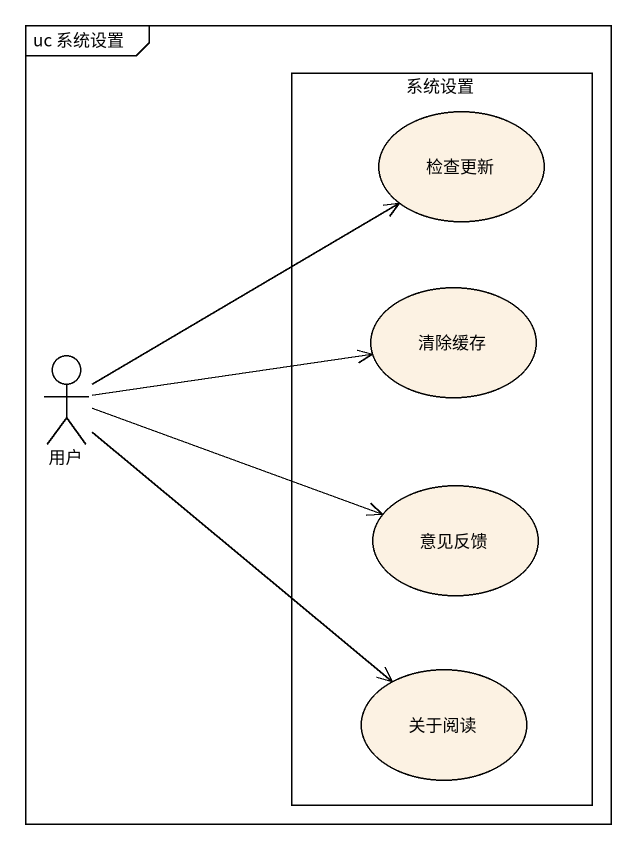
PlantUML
@startuml
mainframe uc 系统设置
rectangle 系统设置 {
  usecase 检查更新
  usecase 清除缓存
  usecase 意见反馈
  usecase 关于阅读
}
actor 用户
用户 -up-> 检查更新
用户 -right-> 清除缓存
用户 -right-> 意见反馈
用户 --> 关于阅读
@enduml
